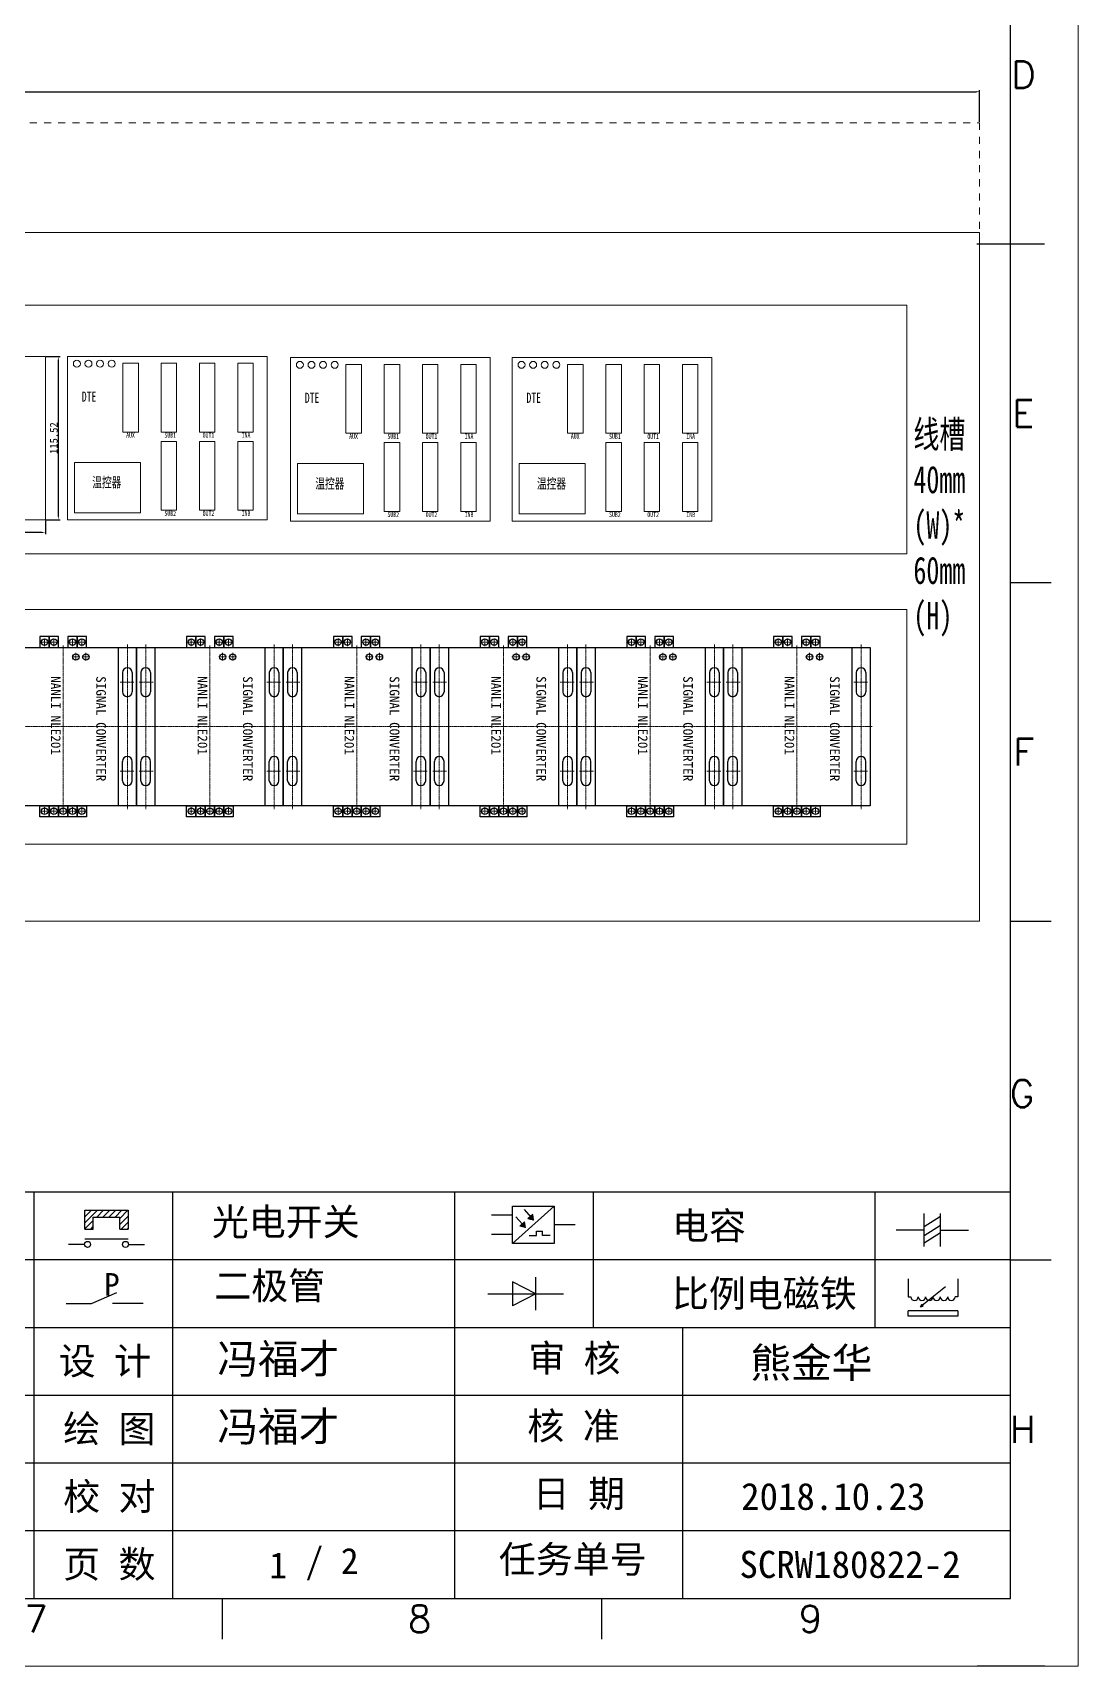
# Model space of a CAD drawing. Extents: x 33864 to 41687, y -3582 to -110.
# Drawn here: x 38557 to 39296, y -2121 to -966 of the extents above; entities that cross this region are included whole.
import ezdxf
from ezdxf.enums import TextEntityAlignment as Align

# ---------------------------------------------------------------- set-up
doc = ezdxf.new("R2010")
doc.units = 0
doc.header["$MEASUREMENT"] = 0
doc.linetypes.add('10', pattern=[20, 5, -5, 5, -5])
doc.linetypes.add('CENTER2', pattern=[1.125, 0.75, -0.125, 0.125, -0.125])
doc.layers.add('AE_BOR', color=1, linetype='Continuous')
doc.layers.add('细实线层', color=7, linetype='Continuous')
doc.styles.add('WD', font='romans.shx', dxfattribs={"bigfont": 'gbcbig.shx'})
doc.styles.add('宋', font='', dxfattribs={"width": 0.7})
doc.styles.add('汉字', font='')
doc.styles.get('宋').set_extended_font_data('SimSun')
doc.styles.get('汉字').set_extended_font_data('新宋体')
doc.dimstyles.new('AM_ISO', dxfattribs={"dimtxt": 5.5, "dimasz": 2.5, "dimexe": 1.25, "dimexo": 0.5, "dimgap": 0.5, "dimtad": 1, "dimdsep": 46, "dimtxsty": 'Standard', "dimcen": 0, "dimclrd": 5, "dimclre": 5, "dimclrt": 1, "dimadec": 0, "dimazin": 2, "dimtp": 0.1, "dimtm": 0.1, "dimtfac": 0.71, "dimtmove": 0, "dimatfit": 3, "dimfxl": 1, "dimtfillclr": 6, "dimlwd": -1, "dimlwe": -1, "dimarcsym": 0})

# ---------------------------------------------------------------- blocks, each defined once
blk = doc.blocks.new('*D105')
at = {"color": 5}
for p, q in [((38566.1, -1195), (38576, -1195)), ((38574.7, -1197.5), (38574.7, -1308)), ((38566.1, -1310.5), (38576, -1310.5))]:
    blk.add_line(p, q, dxfattribs=at)
at = {"color": 5, "lineweight": 0}
for points in [[(38575.1, -1197.5), (38574.3, -1197.5), (38574.7, -1195)], [(38574.3, -1308), (38575.1, -1308), (38574.7, -1310.5)]]:
    blk.add_solid(points, dxfattribs=at)
at = {"layer": 'Defpoints', "color": 0, "lineweight": 0}
for p in [(38565.6, -1195), (38565.6, -1310.5), (38574.7, -1310.5)]:
    blk.add_point(p, dxfattribs=at)
at = {"color": 1, "lineweight": 0, "insert": (38571.5, -1252.7), "char_height": 5.5, "attachment_point": 5, "rotation": 90}
blk.add_mtext('115.52', dxfattribs=at)
blk = doc.blocks.new('*D106')
at = {"color": 5}
for p, q in [((38424.4, -1311), (38424.4, -1320.6)), ((38565.6, -1311), (38565.6, -1320.6)), ((38563.1, -1319.4), (38426.9, -1319.4))]:
    blk.add_line(p, q, dxfattribs=at)
at = {"color": 5, "lineweight": 0}
for points in [[(38426.9, -1319), (38426.9, -1319.8), (38424.4, -1319.4)], [(38563.1, -1319.8), (38563.1, -1319), (38565.6, -1319.4)]]:
    blk.add_solid(points, dxfattribs=at)
at = {"layer": 'Defpoints', "color": 0, "lineweight": 0}
for p in [(38424.4, -1310.5), (38565.6, -1310.5), (38424.4, -1319.4)]:
    blk.add_point(p, dxfattribs=at)
at = {"color": 1, "lineweight": 0, "insert": (38495, -1316.1), "char_height": 5.5, "attachment_point": 5}
blk.add_mtext('141.19', dxfattribs=at)
blk = doc.blocks.new('*D109')
at = {"layer": 'Defpoints', "color": 0, "lineweight": 0}
for p in [(39226.3, -1007.7), (36534, -1029.6), (39226.3, -1029.6)]:
    blk.add_point(p, dxfattribs=at)
at = {"layer": '细实线层', "color": 5}
for p, q in [((36534, -1029.1), (36534, -1006.5)), ((36536.5, -1007.7), (39223.8, -1007.7)), ((39226.3, -1029.1), (39226.3, -1006.5))]:
    blk.add_line(p, q, dxfattribs=at)
at = {"layer": '细实线层', "color": 5, "lineweight": 0}
for points in [[(36536.5, -1007.3), (36536.5, -1008.2), (36534, -1007.7)], [(39223.8, -1008.2), (39223.8, -1007.3), (39226.3, -1007.7)]]:
    blk.add_solid(points, dxfattribs=at)
at = {"layer": '细实线层', "color": 1, "lineweight": 0, "insert": (37880.1, -1004.5), "char_height": 5.5, "attachment_point": 5}
blk.add_mtext('2097', dxfattribs=at)

msp = doc.modelspace()

# ---------------------------------------------------------------- hatches: boundary and pattern name
at = {"linetype": 'ByBlock'}
h = msp.add_hatch(dxfattribs=at)
h.set_pattern_fill('ANSI31', color=256, scale=0.958003, style=0)
h.set_pattern_definition([(45, (56899.7575, 5628.55), (-2.15077853, 2.15077853), [])])
h.paths.add_polyline_path([(38624.074, -1798.759), (38593.476, -1798.759), (38593.476, -1812.148), (38599.454, -1812.148), (38599.454, -1803.547), (38618.096, -1803.547), (38618.096, -1812.148), (38624.074, -1812.148)])
h = msp.add_hatch(dxfattribs=at)
h.set_pattern_fill('ANSI31', color=256, scale=0.0958, style=0)
h.set_pattern_definition([(45, (56946.3933, 5631.51064), (-0.2150778525, 0.2150778525), [])])
h.paths.add_polyline_path([(38910.873, -1805.837), (38910.298, -1801.743), (38908.585, -1803.27)])
h.paths.add_polyline_path([(38910.873, -1805.837), (38908.585, -1803.27), (38906.872, -1804.797)])
h.paths.add_polyline_path([(38904.485, -1806.924), (38902.772, -1808.45), (38905.06, -1811.017)])
h.paths.add_polyline_path([(38902.772, -1808.45), (38901.059, -1809.977), (38905.06, -1811.017)])

# ---------------------------------------------------------------- linework, layer by layer
for p, q in [((39248.303, -2073.408), (39248.303, -157.401)), ((38526.238, -1400.751), (38630.033, -1400.751)), ((38617.059, -1400.751), (38617.059, -1512.741)), ((38630.033, -1400.751), (38630.033, -1512.741)), ((38630.033, -1512.741), (38630.033, -1400.751)), ((38630.033, -1400.751), (38733.828, -1400.751)), ((38643.007, -1400.751), (38643.007, -1512.741)), ((38720.854, -1400.751), (38720.854, -1512.741)), ((38733.828, -1400.751), (38733.828, -1512.741)), ((38733.828, -1512.741), (38733.828, -1400.751)), ((38733.828, -1400.751), (38837.623, -1400.751)), ((38746.802, -1400.751), (38746.802, -1512.741)), ((38824.649, -1400.751), (38824.649, -1512.741)), ((38837.623, -1400.751), (38837.623, -1512.741)), ((38837.623, -1512.741), (38837.623, -1400.751)), ((38837.623, -1400.751), (38941.418, -1400.751)), ((38850.597, -1400.751), (38850.597, -1512.741)), ((38928.444, -1400.751), (38928.444, -1512.741)), ((38941.418, -1400.751), (38941.418, -1512.741)), ((38941.418, -1512.741), (38941.418, -1400.751)), ((38941.418, -1400.751), (39045.213, -1400.751)), ((38954.392, -1400.751), (38954.392, -1512.741)), ((39032.239, -1400.751), (39032.239, -1512.741)), ((39045.213, -1400.751), (39045.213, -1512.741)), ((39045.213, -1512.741), (39045.213, -1400.751)), ((39045.213, -1400.751), (39149.008, -1400.751)), ((39058.187, -1400.751), (39058.187, -1512.741)), ((39136.034, -1400.751), (39136.034, -1512.741)), ((39149.008, -1400.751), (39149.008, -1512.741)), ((38620.132, -1418.506), (38620.132, -1432.163)), ((38626.96, -1418.506), (38626.96, -1432.163)), ((38633.106, -1418.506), (38633.106, -1432.163)), ((38639.935, -1418.506), (38639.935, -1432.163)), ((38723.927, -1418.506), (38723.927, -1432.163)), ((38730.755, -1418.506), (38730.755, -1432.163)), ((38736.901, -1418.506), (38736.901, -1432.163)), ((38743.73, -1418.506), (38743.73, -1432.163)), ((38827.722, -1418.506), (38827.722, -1432.163)), ((38834.55, -1418.506), (38834.55, -1432.163)), ((38840.696, -1418.506), (38840.696, -1432.163)), ((38847.525, -1418.506), (38847.525, -1432.163)), ((38931.517, -1418.506), (38931.517, -1432.163)), ((38938.345, -1418.506), (38938.345, -1432.163)), ((38944.491, -1418.506), (38944.491, -1432.163)), ((38951.319, -1418.506), (38951.319, -1432.163)), ((39035.311, -1418.506), (39035.311, -1432.163)), ((39042.14, -1418.506), (39042.14, -1432.163)), ((39048.286, -1418.506), (39048.286, -1432.163)), ((39055.114, -1418.506), (39055.114, -1432.163)), ((39139.106, -1418.506), (39139.106, -1432.163)), ((39145.935, -1418.506), (39145.935, -1432.163)), ((38620.132, -1494.986), (38620.132, -1481.329)), ((38626.96, -1494.986), (38626.96, -1481.329)), ((38633.106, -1494.986), (38633.106, -1481.329)), ((38639.935, -1494.986), (38639.935, -1481.329)), ((38723.927, -1494.986), (38723.927, -1481.329)), ((38730.755, -1494.986), (38730.755, -1481.329)), ((38736.901, -1494.986), (38736.901, -1481.329)), ((38743.73, -1494.986), (38743.73, -1481.329)), ((38827.722, -1494.986), (38827.722, -1481.329)), ((38834.55, -1494.986), (38834.55, -1481.329)), ((38840.696, -1494.986), (38840.696, -1481.329)), ((38847.525, -1494.986), (38847.525, -1481.329)), ((38931.517, -1494.986), (38931.517, -1481.329)), ((38938.345, -1494.986), (38938.345, -1481.329)), ((38944.491, -1494.986), (38944.491, -1481.329)), ((38951.319, -1494.986), (38951.319, -1481.329)), ((39035.311, -1494.986), (39035.311, -1481.329)), ((39042.14, -1494.986), (39042.14, -1481.329)), ((39048.286, -1494.986), (39048.286, -1481.329)), ((39055.114, -1494.986), (39055.114, -1481.329)), ((39139.106, -1494.986), (39139.106, -1481.329)), ((39145.935, -1494.986), (39145.935, -1481.329)), ((38630.033, -1512.741), (38526.238, -1512.741)), ((38733.828, -1512.741), (38630.033, -1512.741)), ((38837.623, -1512.741), (38733.828, -1512.741)), ((38941.418, -1512.741), (38837.623, -1512.741)), ((39045.213, -1512.741), (38941.418, -1512.741)), ((39149.008, -1512.741), (39045.213, -1512.741)), ((36547.022, -2073.408), (39224.641, -2073.408)), ((38278.292, -2073.408), (38937.26, -2073.408))]:
    msp.add_line(p, q)
at = {"lineweight": 0}
for p, q in [((38565.586, -1194.964), (38424.393, -1194.964)), ((38565.586, -1310.486), (38565.586, -1194.964)), ((38722.372, -1194.964), (38581.179, -1194.964)), ((38581.179, -1194.964), (38581.179, -1310.486)), ((38722.372, -1310.486), (38722.372, -1194.964)), ((38880.119, -1195.792), (38738.925, -1195.792)), ((38738.925, -1195.792), (38738.925, -1311.313)), ((38880.119, -1311.313), (38880.119, -1195.792)), ((39036.905, -1195.792), (38895.711, -1195.792)), ((38895.711, -1195.792), (38895.711, -1311.313)), ((39036.905, -1311.313), (39036.905, -1195.792)), ((38424.393, -1310.486), (38565.586, -1310.486)), ((38581.179, -1310.486), (38722.372, -1310.486)), ((38738.925, -1311.313), (38880.119, -1311.313)), ((38895.711, -1311.313), (39036.905, -1311.313))]:
    msp.add_line(p, q, dxfattribs=at)
at = {"color": 1, "linetype": 'CENTER2', "lineweight": 15}
for p, q in [((38567.715, -1396.928), (38562.014, -1396.928)), ((38564.969, -1399.836), (38564.969, -1394.108)), ((38574.298, -1396.928), (38568.598, -1396.928)), ((38571.552, -1399.836), (38571.552, -1394.108)), ((38587.465, -1396.928), (38581.765, -1396.928)), ((38584.719, -1399.836), (38584.719, -1394.108)), ((38594.049, -1396.928), (38588.348, -1396.928)), ((38591.302, -1399.836), (38591.302, -1394.108)), ((38671.51, -1396.928), (38665.809, -1396.928)), ((38668.764, -1399.836), (38668.764, -1394.108)), ((38678.093, -1396.928), (38672.393, -1396.928)), ((38675.347, -1399.836), (38675.347, -1394.108)), ((38691.26, -1396.928), (38685.56, -1396.928)), ((38688.514, -1399.836), (38688.514, -1394.108)), ((38697.844, -1396.928), (38692.143, -1396.928)), ((38695.097, -1399.836), (38695.097, -1394.108)), ((38775.305, -1396.928), (38769.604, -1396.928)), ((38772.559, -1399.836), (38772.559, -1394.108)), ((38781.888, -1396.928), (38776.188, -1396.928)), ((38779.142, -1399.836), (38779.142, -1394.108)), ((38795.055, -1396.928), (38789.355, -1396.928)), ((38792.309, -1399.836), (38792.309, -1394.108)), ((38801.639, -1396.928), (38795.938, -1396.928)), ((38798.892, -1399.836), (38798.892, -1394.108)), ((38879.1, -1396.928), (38873.399, -1396.928)), ((38876.354, -1399.836), (38876.354, -1394.108)), ((38885.683, -1396.928), (38879.983, -1396.928)), ((38882.937, -1399.836), (38882.937, -1394.108)), ((38898.85, -1396.928), (38893.15, -1396.928)), ((38896.104, -1399.836), (38896.104, -1394.108)), ((38905.434, -1396.928), (38899.733, -1396.928)), ((38902.687, -1399.836), (38902.687, -1394.108)), ((38982.895, -1396.928), (38977.194, -1396.928)), ((38980.149, -1399.836), (38980.149, -1394.108)), ((38989.478, -1396.928), (38983.778, -1396.928)), ((38986.732, -1399.836), (38986.732, -1394.108)), ((39002.645, -1396.928), (38996.945, -1396.928)), ((38999.899, -1399.836), (38999.899, -1394.108)), ((39009.229, -1396.928), (39003.528, -1396.928)), ((39006.482, -1399.836), (39006.482, -1394.108)), ((39086.69, -1396.928), (39080.989, -1396.928)), ((39083.944, -1399.836), (39083.944, -1394.108)), ((39093.273, -1396.928), (39087.573, -1396.928)), ((39090.527, -1399.836), (39090.527, -1394.108)), ((39106.44, -1396.928), (39100.739, -1396.928)), ((39103.694, -1399.836), (39103.694, -1394.108)), ((39113.024, -1396.928), (39107.323, -1396.928)), ((39110.277, -1399.836), (39110.277, -1394.108)), ((38578.136, -1399.254), (38578.136, -1514.839)), ((38589.868, -1407.469), (38584.167, -1407.469)), ((38587.121, -1404.561), (38587.121, -1410.289)), ((38596.976, -1407.469), (38591.275, -1407.469)), ((38594.229, -1404.561), (38594.229, -1410.289)), ((38623.546, -1398.735), (38623.546, -1515.082)), ((38636.52, -1398.735), (38636.52, -1515.082)), ((38681.931, -1399.254), (38681.931, -1514.839)), ((38693.662, -1407.469), (38687.962, -1407.469)), ((38690.916, -1404.561), (38690.916, -1410.289)), ((38700.771, -1407.469), (38695.07, -1407.469)), ((38698.024, -1404.561), (38698.024, -1410.289)), ((38727.341, -1398.735), (38727.341, -1515.082)), ((38740.315, -1398.735), (38740.315, -1515.082)), ((38785.726, -1399.254), (38785.726, -1514.839)), ((38797.457, -1407.469), (38791.757, -1407.469)), ((38794.711, -1404.561), (38794.711, -1410.289)), ((38804.566, -1407.469), (38798.865, -1407.469)), ((38801.819, -1404.561), (38801.819, -1410.289)), ((38831.136, -1398.735), (38831.136, -1515.082)), ((38844.11, -1398.735), (38844.11, -1515.082)), ((38889.521, -1399.254), (38889.521, -1514.839)), ((38901.252, -1407.469), (38895.552, -1407.469)), ((38898.506, -1404.561), (38898.506, -1410.289)), ((38908.361, -1407.469), (38902.66, -1407.469)), ((38905.614, -1404.561), (38905.614, -1410.289)), ((38934.931, -1398.735), (38934.931, -1515.082)), ((38947.905, -1398.735), (38947.905, -1515.082)), ((38993.315, -1399.254), (38993.315, -1514.839)), ((39005.047, -1407.469), (38999.347, -1407.469)), ((39002.301, -1404.561), (39002.301, -1410.289)), ((39012.156, -1407.469), (39006.455, -1407.469)), ((39009.409, -1404.561), (39009.409, -1410.289)), ((39038.726, -1398.735), (39038.726, -1515.082)), ((39051.7, -1398.735), (39051.7, -1515.082)), ((39097.11, -1399.254), (39097.11, -1514.839)), ((39108.842, -1407.469), (39103.142, -1407.469)), ((39106.096, -1404.561), (39106.096, -1410.289)), ((39115.951, -1407.469), (39110.25, -1407.469)), ((39113.204, -1404.561), (39113.204, -1410.289)), ((39142.521, -1398.735), (39142.521, -1515.082)), ((38628.074, -1425.334), (38618.24, -1425.334)), ((38631.992, -1425.334), (38641.826, -1425.334)), ((38731.869, -1425.334), (38722.035, -1425.334)), ((38735.787, -1425.334), (38745.621, -1425.334)), ((38835.664, -1425.334), (38825.83, -1425.334)), ((38839.582, -1425.334), (38849.416, -1425.334)), ((38939.459, -1425.334), (38929.625, -1425.334)), ((38943.377, -1425.334), (38953.211, -1425.334)), ((39043.254, -1425.334), (39033.42, -1425.334)), ((39047.172, -1425.334), (39057.006, -1425.334)), ((39147.049, -1425.334), (39137.215, -1425.334)), ((38631.377, -1456.746), (38524.966, -1456.746)), ((38735.172, -1456.746), (38628.761, -1456.746)), ((38838.967, -1456.746), (38732.556, -1456.746)), ((38941.49, -1456.746), (38835.078, -1456.746)), ((39046.557, -1456.746), (38940.146, -1456.746)), ((39150.352, -1456.746), (39043.941, -1456.746)), ((38628.074, -1488.158), (38618.24, -1488.158)), ((38631.992, -1488.158), (38641.826, -1488.158)), ((38731.869, -1488.158), (38722.035, -1488.158)), ((38735.787, -1488.158), (38745.621, -1488.158)), ((38835.664, -1488.158), (38825.83, -1488.158)), ((38839.582, -1488.158), (38849.416, -1488.158)), ((38939.459, -1488.158), (38929.625, -1488.158)), ((38943.377, -1488.158), (38953.211, -1488.158)), ((39043.254, -1488.158), (39033.42, -1488.158)), ((39047.172, -1488.158), (39057.006, -1488.158)), ((39147.049, -1488.158), (39137.215, -1488.158)), ((38567.715, -1516.564), (38562.014, -1516.564)), ((38564.969, -1513.656), (38564.969, -1519.384)), ((38574.298, -1516.564), (38568.598, -1516.564)), ((38571.552, -1513.656), (38571.552, -1519.384)), ((38580.882, -1516.564), (38575.181, -1516.564)), ((38578.136, -1513.656), (38578.136, -1519.384)), ((38587.465, -1516.564), (38581.765, -1516.564)), ((38584.719, -1513.656), (38584.719, -1519.384)), ((38594.049, -1516.564), (38588.348, -1516.564)), ((38591.302, -1513.656), (38591.302, -1519.384)), ((38671.51, -1516.564), (38665.809, -1516.564)), ((38668.764, -1513.656), (38668.764, -1519.384)), ((38678.093, -1516.564), (38672.393, -1516.564)), ((38675.347, -1513.656), (38675.347, -1519.384)), ((38684.677, -1516.564), (38678.976, -1516.564)), ((38681.931, -1513.656), (38681.931, -1519.384)), ((38691.26, -1516.564), (38685.56, -1516.564)), ((38688.514, -1513.656), (38688.514, -1519.384)), ((38697.844, -1516.564), (38692.143, -1516.564)), ((38695.097, -1513.656), (38695.097, -1519.384)), ((38775.305, -1516.564), (38769.604, -1516.564)), ((38772.559, -1513.656), (38772.559, -1519.384)), ((38781.888, -1516.564), (38776.188, -1516.564)), ((38779.142, -1513.656), (38779.142, -1519.384)), ((38788.472, -1516.564), (38782.771, -1516.564)), ((38785.726, -1513.656), (38785.726, -1519.384)), ((38795.055, -1516.564), (38789.355, -1516.564)), ((38792.309, -1513.656), (38792.309, -1519.384)), ((38801.639, -1516.564), (38795.938, -1516.564)), ((38798.892, -1513.656), (38798.892, -1519.384)), ((38879.1, -1516.564), (38873.399, -1516.564)), ((38876.354, -1513.656), (38876.354, -1519.384)), ((38885.683, -1516.564), (38879.983, -1516.564)), ((38882.937, -1513.656), (38882.937, -1519.384)), ((38892.267, -1516.564), (38886.566, -1516.564)), ((38889.521, -1513.656), (38889.521, -1519.384)), ((38898.85, -1516.564), (38893.15, -1516.564)), ((38896.104, -1513.656), (38896.104, -1519.384)), ((38905.434, -1516.564), (38899.733, -1516.564)), ((38902.687, -1513.656), (38902.687, -1519.384)), ((38982.895, -1516.564), (38977.194, -1516.564)), ((38980.149, -1513.656), (38980.149, -1519.384)), ((38989.478, -1516.564), (38983.778, -1516.564)), ((38986.732, -1513.656), (38986.732, -1519.384)), ((38996.062, -1516.564), (38990.361, -1516.564)), ((38993.315, -1513.656), (38993.315, -1519.384)), ((39002.645, -1516.564), (38996.945, -1516.564)), ((38999.899, -1513.656), (38999.899, -1519.384)), ((39009.229, -1516.564), (39003.528, -1516.564)), ((39006.482, -1513.656), (39006.482, -1519.384)), ((39086.69, -1516.564), (39080.989, -1516.564)), ((39083.944, -1513.656), (39083.944, -1519.384)), ((39093.273, -1516.564), (39087.573, -1516.564)), ((39090.527, -1513.656), (39090.527, -1519.384)), ((39099.857, -1516.564), (39094.156, -1516.564)), ((39097.11, -1513.656), (39097.11, -1519.384)), ((39106.44, -1516.564), (39100.739, -1516.564)), ((39103.694, -1513.656), (39103.694, -1519.384)), ((39113.024, -1516.564), (39107.323, -1516.564)), ((39110.277, -1513.656), (39110.277, -1519.384))]:
    msp.add_line(p, q, dxfattribs=at)
at = {"linetype": 'ByBlock'}
for p, q in [((39248.303, -1786.007), (36498.834, -1786.007)), ((38593.476, -1812.148), (38593.476, -1798.759)), ((38593.476, -1798.759), (38624.074, -1798.759)), ((38624.074, -1798.759), (38624.074, -1812.148)), ((38895.907, -1802.217), (38881.061, -1802.217)), ((38925.518, -1795.85), (38895.907, -1822.238)), ((38904.154, -1798.298), (38910.873, -1805.837)), ((38910.298, -1801.743), (38906.872, -1804.797)), ((38910.873, -1805.837), (38910.298, -1801.743)), ((39187.053, -1824.429), (39187.053, -1801.104)), ((39198.77, -1824.429), (39198.77, -1801.104)), ((38593.476, -1812.148), (38599.454, -1812.148)), ((38599.454, -1812.148), (38599.454, -1803.547)), ((38599.454, -1803.547), (38618.096, -1803.547)), ((38618.096, -1812.148), (38618.096, -1803.547)), ((38618.096, -1812.148), (38624.074, -1812.148)), ((38898.341, -1803.478), (38905.06, -1811.017)), ((38904.485, -1806.924), (38901.059, -1809.977)), ((38905.06, -1811.017), (38901.059, -1809.977)), ((38905.06, -1811.017), (38904.485, -1806.924)), ((38910.873, -1805.837), (38906.872, -1804.797)), ((38912.903, -1816.67), (38912.903, -1813.469)), ((38912.903, -1813.469), (38917.271, -1813.469)), ((38917.271, -1816.67), (38917.271, -1813.469)), ((38940.364, -1809.044), (38925.518, -1809.044)), ((39187.053, -1812.767), (39167.388, -1812.767)), ((39198.77, -1803.293), (39187.053, -1810.573)), ((39198.77, -1809.592), (39187.053, -1816.872)), ((39198.77, -1812.767), (39218.435, -1812.767)), ((38593.19, -1822.929), (38581.895, -1822.929)), ((38593.476, -1818.87), (38624.074, -1818.87)), ((38624.36, -1822.929), (38635.655, -1822.929)), ((38895.907, -1815.871), (38881.061, -1815.871)), ((38907.661, -1816.67), (38912.903, -1816.67)), ((38922.513, -1816.67), (38917.271, -1816.67)), ((39198.77, -1814.827), (39187.053, -1822.107)), ((39248.303, -1833.907), (36498.834, -1833.907)), ((38912.417, -1869.525), (38912.417, -1846.2)), ((39175.735, -1847.354), (39175.735, -1860.037)), ((39210.975, -1847.354), (39210.975, -1860.037)), ((38598.131, -1864.725), (38616.122, -1857.01)), ((38878.452, -1857.862), (38932.082, -1857.862)), ((38912.417, -1857.862), (38895.984, -1849.477)), ((38895.984, -1849.477), (38895.984, -1866.248)), ((38912.417, -1857.862), (38895.984, -1866.248)), ((39175.735, -1860.037), (39177.757, -1860.037)), ((39202.223, -1853.026), (39184.487, -1867.047)), ((39210.975, -1860.037), (39208.953, -1860.037)), ((38580.339, -1864.725), (38598.131, -1864.725)), ((38634.619, -1864.725), (38612.907, -1864.725)), ((39210.865, -1869.842), (39175.844, -1869.842)), ((39175.844, -1873.632), (39175.844, -1869.842)), ((39184.487, -1867.047), (39185.458, -1865.264)), ((39184.487, -1867.047), (39186.446, -1866.514)), ((39186.446, -1866.514), (39185.458, -1865.264)), ((39210.865, -1869.842), (39210.865, -1873.632)), ((39248.303, -1881.807), (36498.834, -1881.807)), ((39210.865, -1873.632), (39175.844, -1873.632)), ((39248.303, -1929.707), (36498.834, -1929.707)), ((39248.303, -1977.607), (36498.834, -1977.607)), ((39248.303, -2025.508), (38060.604, -2025.508))]:
    msp.add_line(p, q, dxfattribs=at)
at = {"lineweight": -2}
for p, q in [((38557.409, -1786.007), (38557.409, -1881.807)), ((38655.489, -1786.007), (38655.489, -1881.807)), ((38854.852, -1786.007), (38854.852, -1881.807)), ((38952.931, -1786.007), (38952.931, -1881.807)), ((39152.294, -1786.007), (39152.294, -1881.807)), ((38557.409, -1881.807), (38557.409, -2073.408)), ((38655.489, -1881.807), (38655.489, -2073.408)), ((38854.852, -1881.807), (38854.852, -2073.408)), ((39016.301, -1881.807), (39016.301, -2073.408))]:
    msp.add_line(p, q, dxfattribs=at)
at = {"ltscale": 2}
for p, q in [((39248.303, -2073.408), (39248.303, -1867.954)), ((38937.26, -2073.408), (39224.641, -2073.408)), ((38937.26, -2073.408), (39248.303, -2073.408))]:
    msp.add_line(p, q, dxfattribs=at)
at = {"lineweight": 0}
for points in [[(38620.404, -1199.701), (38631.331, -1199.701), (38631.331, -1248.403), (38620.404, -1248.403)], [(38647.465, -1199.701), (38658.393, -1199.701), (38658.393, -1248.403), (38647.465, -1248.403)], [(38674.526, -1199.701), (38685.454, -1199.701), (38685.454, -1248.403), (38674.526, -1248.403)], [(38701.588, -1199.701), (38712.515, -1199.701), (38712.515, -1248.403), (38701.588, -1248.403)], [(38778.15, -1200.528), (38789.078, -1200.528), (38789.078, -1249.23), (38778.15, -1249.23)], [(38805.212, -1200.528), (38816.139, -1200.528), (38816.139, -1249.23), (38805.212, -1249.23)], [(38832.273, -1200.528), (38843.201, -1200.528), (38843.201, -1249.23), (38832.273, -1249.23)], [(38859.334, -1200.528), (38870.262, -1200.528), (38870.262, -1249.23), (38859.334, -1249.23)], [(38934.936, -1200.528), (38945.864, -1200.528), (38945.864, -1249.23), (38934.936, -1249.23)], [(38961.998, -1200.528), (38972.925, -1200.528), (38972.925, -1249.23), (38961.998, -1249.23)], [(38989.059, -1200.528), (38999.987, -1200.528), (38999.987, -1249.23), (38989.059, -1249.23)], [(39016.12, -1200.528), (39027.048, -1200.528), (39027.048, -1249.23), (39016.12, -1249.23)], [(38647.465, -1254.983), (38658.393, -1254.983), (38658.393, -1303.685), (38647.465, -1303.685)], [(38674.526, -1254.983), (38685.454, -1254.983), (38685.454, -1303.685), (38674.526, -1303.685)], [(38701.588, -1254.983), (38712.515, -1254.983), (38712.515, -1303.685), (38701.588, -1303.685)], [(38805.212, -1255.81), (38816.139, -1255.81), (38816.139, -1304.513), (38805.212, -1304.513)], [(38832.273, -1255.81), (38843.201, -1255.81), (38843.201, -1304.513), (38832.273, -1304.513)], [(38859.334, -1255.81), (38870.262, -1255.81), (38870.262, -1304.513), (38859.334, -1304.513)], [(38961.998, -1255.81), (38972.925, -1255.81), (38972.925, -1304.513), (38961.998, -1304.513)], [(38989.059, -1255.81), (38999.987, -1255.81), (38999.987, -1304.513), (38989.059, -1304.513)], [(39016.12, -1255.81), (39027.048, -1255.81), (39027.048, -1304.513), (39016.12, -1304.513)], [(38586.163, -1269.931), (38632.724, -1269.931), (38632.724, -1305.461), (38586.163, -1305.461)], [(38743.909, -1270.758), (38790.471, -1270.758), (38790.471, -1306.288), (38743.909, -1306.288)], [(38900.695, -1270.758), (38947.257, -1270.758), (38947.257, -1306.288), (38900.695, -1306.288)]]:
    msp.add_lwpolyline(points, close=True, dxfattribs=at)
for points in [[(38568.26, -1400.751), (38568.26, -1392.99), (38561.677, -1392.99), (38561.677, -1400.751)], [(38574.844, -1400.751), (38574.844, -1392.99), (38568.26, -1392.99), (38568.26, -1400.751)], [(38588.011, -1400.751), (38588.011, -1392.99), (38581.427, -1392.99), (38581.427, -1400.751)], [(38594.594, -1400.751), (38594.594, -1392.99), (38588.011, -1392.99), (38588.011, -1400.751)], [(38672.055, -1400.751), (38672.055, -1392.99), (38665.472, -1392.99), (38665.472, -1400.751)], [(38678.639, -1400.751), (38678.639, -1392.99), (38672.055, -1392.99), (38672.055, -1400.751)], [(38691.806, -1400.751), (38691.806, -1392.99), (38685.222, -1392.99), (38685.222, -1400.751)], [(38698.389, -1400.751), (38698.389, -1392.99), (38691.806, -1392.99), (38691.806, -1400.751)], [(38775.85, -1400.751), (38775.85, -1392.99), (38769.267, -1392.99), (38769.267, -1400.751)], [(38782.434, -1400.751), (38782.434, -1392.99), (38775.85, -1392.99), (38775.85, -1400.751)], [(38795.601, -1400.751), (38795.601, -1392.99), (38789.017, -1392.99), (38789.017, -1400.751)], [(38802.184, -1400.751), (38802.184, -1392.99), (38795.601, -1392.99), (38795.601, -1400.751)], [(38879.645, -1400.751), (38879.645, -1392.99), (38873.062, -1392.99), (38873.062, -1400.751)], [(38886.229, -1400.751), (38886.229, -1392.99), (38879.645, -1392.99), (38879.645, -1400.751)], [(38899.396, -1400.751), (38899.396, -1392.99), (38892.812, -1392.99), (38892.812, -1400.751)], [(38905.979, -1400.751), (38905.979, -1392.99), (38899.396, -1392.99), (38899.396, -1400.751)], [(38983.44, -1400.751), (38983.44, -1392.99), (38976.857, -1392.99), (38976.857, -1400.751)], [(38990.024, -1400.751), (38990.024, -1392.99), (38983.44, -1392.99), (38983.44, -1400.751)], [(39003.191, -1400.751), (39003.191, -1392.99), (38996.607, -1392.99), (38996.607, -1400.751)], [(39009.774, -1400.751), (39009.774, -1392.99), (39003.191, -1392.99), (39003.191, -1400.751)], [(39087.235, -1400.751), (39087.235, -1392.99), (39080.652, -1392.99), (39080.652, -1400.751)], [(39093.819, -1400.751), (39093.819, -1392.99), (39087.235, -1392.99), (39087.235, -1400.751)], [(39106.986, -1400.751), (39106.986, -1392.99), (39100.402, -1392.99), (39100.402, -1400.751)], [(39113.569, -1400.751), (39113.569, -1392.99), (39106.986, -1392.99), (39106.986, -1400.751)], [(38568.26, -1512.741), (38568.26, -1520.502), (38561.677, -1520.502), (38561.677, -1512.741)], [(38574.844, -1512.741), (38574.844, -1520.502), (38568.26, -1520.502), (38568.26, -1512.741)], [(38581.427, -1512.741), (38581.427, -1520.502), (38574.844, -1520.502), (38574.844, -1512.741)], [(38588.011, -1512.741), (38588.011, -1520.502), (38581.427, -1520.502), (38581.427, -1512.741)], [(38594.594, -1512.741), (38594.594, -1520.502), (38588.011, -1520.502), (38588.011, -1512.741)], [(38672.055, -1512.741), (38672.055, -1520.502), (38665.472, -1520.502), (38665.472, -1512.741)], [(38678.639, -1512.741), (38678.639, -1520.502), (38672.055, -1520.502), (38672.055, -1512.741)], [(38685.222, -1512.741), (38685.222, -1520.502), (38678.639, -1520.502), (38678.639, -1512.741)], [(38691.806, -1512.741), (38691.806, -1520.502), (38685.222, -1520.502), (38685.222, -1512.741)], [(38698.389, -1512.741), (38698.389, -1520.502), (38691.806, -1520.502), (38691.806, -1512.741)], [(38775.85, -1512.741), (38775.85, -1520.502), (38769.267, -1520.502), (38769.267, -1512.741)], [(38782.434, -1512.741), (38782.434, -1520.502), (38775.85, -1520.502), (38775.85, -1512.741)], [(38789.017, -1512.741), (38789.017, -1520.502), (38782.434, -1520.502), (38782.434, -1512.741)], [(38795.601, -1512.741), (38795.601, -1520.502), (38789.017, -1520.502), (38789.017, -1512.741)], [(38802.184, -1512.741), (38802.184, -1520.502), (38795.601, -1520.502), (38795.601, -1512.741)], [(38879.645, -1512.741), (38879.645, -1520.502), (38873.062, -1520.502), (38873.062, -1512.741)], [(38886.229, -1512.741), (38886.229, -1520.502), (38879.645, -1520.502), (38879.645, -1512.741)], [(38892.812, -1512.741), (38892.812, -1520.502), (38886.229, -1520.502), (38886.229, -1512.741)], [(38899.396, -1512.741), (38899.396, -1520.502), (38892.812, -1520.502), (38892.812, -1512.741)], [(38905.979, -1512.741), (38905.979, -1520.502), (38899.396, -1520.502), (38899.396, -1512.741)], [(38983.44, -1512.741), (38983.44, -1520.502), (38976.857, -1520.502), (38976.857, -1512.741)], [(38990.024, -1512.741), (38990.024, -1520.502), (38983.44, -1520.502), (38983.44, -1512.741)], [(38996.607, -1512.741), (38996.607, -1520.502), (38990.024, -1520.502), (38990.024, -1512.741)], [(39003.191, -1512.741), (39003.191, -1520.502), (38996.607, -1520.502), (38996.607, -1512.741)], [(39009.774, -1512.741), (39009.774, -1520.502), (39003.191, -1520.502), (39003.191, -1512.741)], [(39087.235, -1512.741), (39087.235, -1520.502), (39080.652, -1520.502), (39080.652, -1512.741)], [(39093.819, -1512.741), (39093.819, -1520.502), (39087.235, -1520.502), (39087.235, -1512.741)], [(39100.402, -1512.741), (39100.402, -1520.502), (39093.819, -1520.502), (39093.819, -1512.741)], [(39106.986, -1512.741), (39106.986, -1520.502), (39100.402, -1520.502), (39100.402, -1512.741)], [(39113.569, -1512.741), (39113.569, -1520.502), (39106.986, -1520.502), (39106.986, -1512.741)]]:
    msp.add_lwpolyline(points, close=True)
at = {"linetype": 'ByBlock'}
msp.add_lwpolyline([(38895.907, -1795.85), (38925.518, -1795.85), (38925.518, -1822.238), (38895.907, -1822.238)], close=True, dxfattribs=at)
at = {"lineweight": 0}
for centre in [(38587.799, -1200.049), (38596.014, -1200.049), (38604.228, -1200.049), (38612.443, -1200.049), (38745.545, -1200.877), (38753.76, -1200.877), (38761.975, -1200.877), (38770.19, -1200.877), (38902.331, -1200.877), (38910.546, -1200.877), (38918.761, -1200.877), (38926.976, -1200.877)]:
    msp.add_circle(centre, 2.464, dxfattribs=at)
for centre in [(38564.969, -1396.928), (38571.552, -1396.928), (38584.719, -1396.928), (38591.302, -1396.928), (38668.764, -1396.928), (38675.347, -1396.928), (38688.514, -1396.928), (38695.097, -1396.928), (38772.559, -1396.928), (38779.142, -1396.928), (38792.309, -1396.928), (38798.892, -1396.928), (38876.354, -1396.928), (38882.937, -1396.928), (38896.104, -1396.928), (38902.687, -1396.928), (38980.149, -1396.928), (38986.732, -1396.928), (38999.899, -1396.928), (39006.482, -1396.928), (39083.944, -1396.928), (39090.527, -1396.928), (39103.694, -1396.928), (39110.277, -1396.928), (38587.121, -1407.469), (38594.229, -1407.469), (38690.916, -1407.469), (38698.024, -1407.469), (38794.711, -1407.469), (38801.819, -1407.469), (38898.506, -1407.469), (38905.614, -1407.469), (39002.301, -1407.469), (39009.409, -1407.469), (39106.096, -1407.469), (39113.204, -1407.469), (38564.969, -1516.564), (38571.552, -1516.564), (38578.136, -1516.564), (38584.719, -1516.564), (38591.302, -1516.564), (38668.764, -1516.564), (38675.347, -1516.564), (38681.931, -1516.564), (38688.514, -1516.564), (38695.097, -1516.564), (38772.559, -1516.564), (38779.142, -1516.564), (38785.726, -1516.564), (38792.309, -1516.564), (38798.892, -1516.564), (38876.354, -1516.564), (38882.937, -1516.564), (38889.521, -1516.564), (38896.104, -1516.564), (38902.687, -1516.564), (38980.149, -1516.564), (38986.732, -1516.564), (38993.315, -1516.564), (38999.899, -1516.564), (39006.482, -1516.564), (39083.944, -1516.564), (39090.527, -1516.564), (39097.11, -1516.564), (39103.694, -1516.564), (39110.277, -1516.564)]:
    msp.add_circle(centre, 2.26)
at = {"linetype": 'ByBlock'}
for centre in [(38595.344, -1822.929), (38622.206, -1822.929)]:
    msp.add_circle(centre, 2.154, dxfattribs=at)
for centre, start, end in [((38623.546, -1418.506), 0, 180), ((38636.52, -1418.506), 0, 180), ((38727.341, -1418.506), 0, 180), ((38740.315, -1418.506), 0, 180), ((38831.136, -1418.506), 0, 180), ((38844.11, -1418.506), 0, 180), ((38934.931, -1418.506), 0, 180), ((38947.905, -1418.506), 0, 180), ((39038.726, -1418.506), 0, 180), ((39051.7, -1418.506), 0, 180), ((39142.521, -1418.506), 0, 180), ((38623.546, -1432.163), 180, 0), ((38636.52, -1432.163), 180, 0), ((38727.341, -1432.163), 180, 0), ((38740.315, -1432.163), 180, 0), ((38831.136, -1432.163), 180, 0), ((38844.11, -1432.163), 180, 0), ((38934.931, -1432.163), 180, 0), ((38947.905, -1432.163), 180, 0), ((39038.726, -1432.163), 180, 0), ((39051.7, -1432.163), 180, 0), ((39142.521, -1432.163), 180, 0), ((38623.546, -1481.329), 0, 180), ((38636.52, -1481.329), 0, 180), ((38727.341, -1481.329), 0, 180), ((38740.315, -1481.329), 0, 180), ((38831.136, -1481.329), 0, 180), ((38844.11, -1481.329), 0, 180), ((38934.931, -1481.329), 0, 180), ((38947.905, -1481.329), 0, 180), ((39038.726, -1481.329), 0, 180), ((39051.7, -1481.329), 0, 180), ((39142.521, -1481.329), 0, 180), ((38623.546, -1494.986), 180, 0), ((38636.52, -1494.986), 180, 0), ((38727.341, -1494.986), 180, 0), ((38740.315, -1494.986), 180, 0), ((38831.136, -1494.986), 180, 0), ((38844.11, -1494.986), 180, 0), ((38934.931, -1494.986), 180, 0), ((38947.905, -1494.986), 180, 0), ((39038.726, -1494.986), 180, 0), ((39051.7, -1494.986), 180, 0), ((39142.521, -1494.986), 180, 0)]:
    msp.add_arc(centre, 3.414, start, end)
for centre in [(39180.356, -1860.037), (39185.556, -1860.037), (39190.755, -1860.037), (39195.954, -1860.037), (39201.154, -1860.037), (39206.353, -1860.037)]:
    msp.add_arc(centre, 2.6, 180, 0, dxfattribs=at)
at = {"layer": 'AE_BOR', "color": 1, "lineweight": 15}
for p, q in [((39296.171, -109.501), (39296.171, -2121.308)), ((39296.171, -2121.308), (36450.901, -2121.308))]:
    msp.add_line(p, q, dxfattribs=at)
at = {"layer": 'AE_BOR', "color": 2, "lineweight": 30}
msp.add_line((39224.353, -1115.405), (39272.253, -1115.405), dxfattribs=at)
at = {"layer": 'AE_BOR'}
for p, q in [((39248.303, -1354.905), (39277.043, -1354.905)), ((39248.303, -1594.406), (39277.043, -1594.406)), ((39248.303, -1833.907), (39277.043, -1833.907)), ((38690.554, -2073.408), (38690.554, -2102.148)), ((38958.795, -2073.408), (38958.795, -2102.148))]:
    msp.add_line(p, q, dxfattribs=at)
at = {"layer": 'AE_BOR', "lineweight": 30}
msp.add_line((39272.541, -2121.308), (39224.641, -2121.308), dxfattribs=at)
at = {"layer": '细实线层', "color": 5, "linetype": '10', "lineweight": 0}
for p, q in [((36534.605, -1029.633), (39226.261, -1029.633)), ((39226.261, -1029.633), (39226.261, -1107.296))]:
    msp.add_line(p, q, dxfattribs=at)
at = {"layer": '细实线层', "lineweight": 0}
for p, q in [((39226.261, -1107.296), (36534.605, -1107.296)), ((39226.261, -1594.406), (39226.261, -1107.296)), ((37533.518, -1158.639), (39174.918, -1158.639)), ((39174.918, -1158.639), (39174.918, -1334.489)), ((37533.518, -1334.489), (39174.918, -1334.489)), ((37533.518, -1373.839), (39174.918, -1373.839)), ((39174.918, -1539.86), (39174.918, -1373.839)), ((37533.518, -1539.86), (39174.918, -1539.86)), ((36534.605, -1594.406), (39226.261, -1594.406))]:
    msp.add_line(p, q, dxfattribs=at)

# ---------------------------------------------------------------- texts
at = {"lineweight": 0, "attachment_point": 1, "style": '宋'}
for s, insert, char_height, width in [('DTE', (38591.29, -1219.727), 7.188, 47.72991), ('DTE', (38749.037, -1220.554), 7.188, 47.72991), ('DTE', (38905.823, -1220.554), 7.188, 47.72991), ('线槽\\P40mm\\P(W)*\\P60mm\\P(H)', (39179.52, -1240.266), 19.2536, 116.99759), ('AUX', (38622.679, -1248.808), 3.594, 6.82751), ('SUB1', (38649.741, -1248.808), 3.594, 6.82751), ('OUT1', (38676.802, -1248.808), 3.594, 6.82751), ('INA', (38704.388, -1248.808), 3.594, 6.82751), ('AUX', (38780.426, -1249.635), 3.594, 6.82751), ('SUB1', (38807.487, -1249.635), 3.594, 6.82751), ('OUT1', (38834.549, -1249.635), 3.594, 6.82751), ('INA', (38862.135, -1249.635), 3.594, 6.82751), ('AUX', (38937.212, -1249.635), 3.594, 6.82751), ('SUB1', (38964.273, -1249.635), 3.594, 6.82751), ('OUT1', (38991.335, -1249.635), 3.594, 6.82751), ('INA', (39018.921, -1249.635), 3.594, 6.82751), ('温控器', (38598.662, -1280.388), 7.188, 47.72991), ('温控器', (38756.409, -1281.215), 7.188, 47.72991), ('温控器', (38913.195, -1281.215), 7.188, 47.72991), ('SUB2', (38649.741, -1304.091), 3.594, 6.82751), ('OUT2', (38676.802, -1304.091), 3.594, 6.82751), ('INB', (38704.388, -1304.091), 3.594, 6.82751), ('SUB2', (38807.487, -1304.918), 3.594, 6.82751), ('OUT2', (38834.549, -1304.918), 3.594, 6.82751), ('INB', (38862.135, -1304.918), 3.594, 6.82751), ('SUB2', (38964.273, -1304.918), 3.594, 6.82751), ('OUT2', (38991.335, -1304.918), 3.594, 6.82751), ('INB', (39018.921, -1304.918), 3.594, 6.82751)]:
    msp.add_mtext(s, dxfattribs=dict(at, insert=insert, char_height=char_height, width=width))
at = {"char_height": 6.82862, "width": 84.63154, "attachment_point": 1, "rotation": 270}
for s, insert in [('NANLI NLE201', (38576.369, -1421.041)), ('SIGNAL CONVERTER', (38608.348, -1421.041)), ('NANLI NLE201', (38680.164, -1421.041)), ('SIGNAL CONVERTER', (38712.143, -1421.041)), ('NANLI NLE201', (38783.959, -1421.041)), ('SIGNAL CONVERTER', (38815.938, -1421.041)), ('NANLI NLE201', (38887.754, -1421.041)), ('SIGNAL CONVERTER', (38919.733, -1421.041)), ('NANLI NLE201', (38991.549, -1421.041)), ('SIGNAL CONVERTER', (39023.528, -1421.041)), ('NANLI NLE201', (39095.343, -1421.041)), ('SIGNAL CONVERTER', (39127.323, -1421.041))]:
    msp.add_mtext(s, dxfattribs=dict(at, insert=insert))
at = {"char_height": 19.16006, "attachment_point": 1, "style": '汉字'}
for s, insert in [('{\\fKaiTi_GB2312|b0|i0|c134|p49;光电开关}', (38683.266, -1797.422)), ('{\\fKaiTi_GB2312|b0|i0|c134|p49;电容}', (39008.754, -1800.177)), ('{\\fKaiTi_GB2312|b0|i0|c134|p49;二极管}', (38685.006, -1842.604)), ('{\\fKaiTi_GB2312|b0|i0|c134|p49;比例电磁铁}', (39008.754, -1848.077)), ('{\\fKaiTi_GB2312|b0|i0|c134|p0;设 计}', (38574.997, -1895.796)), ('{\\fKaiTi_GB2312|b0|i0|c134|p0;审 核}', (38907.115, -1893.79)), ('{\\fKaiTi_GB2312|b0|i0|c134|p0;绘 图}', (38578.144, -1943.696)), ('{\\fKaiTi_GB2312|b0|i0|c134|p0;核 准}', (38906.444, -1941.69)), ('{\\fKaiTi_GB2312|b0|i0|c134|p0;日 期}', (38910.247, -1989.59)), ('{\\fKaiTi_GB2312|b0|i0|c134|p0;校 对}', (38578.144, -1991.596)), ('{\\fKaiTi_GB2312|b0|i0|c134|p0;任务单号}', (38886.305, -2036.059)), ('{\\fKaiTi_GB2312|b0|i0|c134|p0;页 数}', (38578.144, -2039.497)), ('{\\fKaiTi_GB2312|b0|i0|c134|p0;SCRW180822-2}', (39056.48, -2039.635))]:
    msp.add_mtext(s, dxfattribs=dict(at, insert=insert))
at = {"linetype": 'ByBlock', "insert": (38607.156, -1843.173), "char_height": 16.09445, "width": 11.72789, "attachment_point": 1}
msp.add_mtext('{\\fNSimSun|b0|i0|c134|p49;P}', dxfattribs=at)
at = {"attachment_point": 1}
for s, insert, char_height, width in [('{\\fKaiTi_GB2312|b0|i0|c134|p49;冯福才}', (38687.197, -1893.316), 21.07607, 146.74176), ('{\\fKaiTi_GB2312|b0|i0|c134|p49;熊金华}', (39064.23, -1896.057), 21.07607, 146.74176), ('{\\fKaiTi_GB2312|b0|i0|c134|p49;冯福才}', (38687.197, -1941.216), 21.07607, 146.74176), ('{\\fKaiTi_GB2312|b0|i0|c134|p49;2018.10.23}', (39057.661, -1991.545), 19.16006, 577.23716), ('{\\fKaiTi_GB2312|b0|i0|c134|p49;1}', (38723.93, -2040.648), 18.39366, 21.72938), ('{\\fKaiTi_GB2312|b0|i0|c134|p49;/ 2}', (38749.516, -2037.562), 18.39366, 65.56983)]:
    msp.add_mtext(s, dxfattribs=dict(at, insert=insert, char_height=char_height, width=width))
at = {"layer": 'AE_BOR', "style": 'WD'}
for s, p in [('D', (39265.867, -995.654)), ('E', (39264.954, -1235.155)), ('F', (39264.954, -1474.656)), ('F', (39264.954, -1474.656)), ('G', (39264.954, -1716.255)), ('H', (39265.867, -1953.657))]:
    msp.add_text(s, height=19.16, dxfattribs=at).set_placement(p, align=Align.MIDDLE_RIGHT)
for s, p in [('7', (38558.87, -2097.358)), ('8', (38830.27, -2097.358)), ('9', (39106.79, -2097.358))]:
    msp.add_text(s, height=19.16, dxfattribs=at).set_placement(p, align=Align.CENTER)

# ---------------------------------------------------------------- dimensions: what is measured, and where the dimension line sits
at = {"lineweight": 0}
dim = msp.add_linear_dim(base=(38574.7, -1310.486), p1=(38565.586, -1194.964), p2=(38565.586, -1310.486), angle=90, dimstyle='AM_ISO', dxfattribs=at)
dim.commit()
dim.dimension.update_dxf_attribs({"geometry": '*D105', "text_midpoint": (38571.45, -1252.725)})
dim = msp.add_linear_dim(base=(38424.393, -1319.372), p1=(38565.586, -1310.486), p2=(38424.393, -1310.486), dimstyle='AM_ISO', dxfattribs=at)
dim.commit()
dim.dimension.update_dxf_attribs({"geometry": '*D106', "text_midpoint": (38494.99, -1316.122)})
at = {"layer": '细实线层', "lineweight": 0}
dim = msp.add_linear_dim(base=(39226.261, -1007.736), p1=(36533.963, -1029.633), p2=(39226.261, -1029.633), text='2097', dimstyle='AM_ISO', dxfattribs=at)
dim.commit()
dim.dimension.update_dxf_attribs({"geometry": '*D109', "text_midpoint": (37880.112, -1004.486)})

doc.saveas('drawing.dxf')
